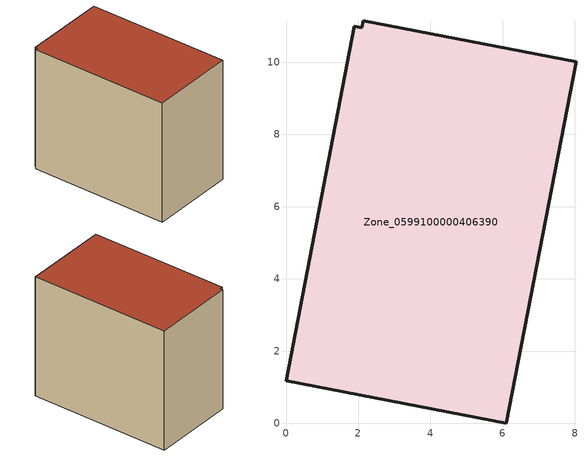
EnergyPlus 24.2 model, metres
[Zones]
Zone_0599100000406390
 floor ground (C_G): 2.14,11.15 8.03,10.01 6.11,0 0,1.18 1.9,11 2.1,10.95 z0
 wall outside (C_F): 6.11,0 8.03,10.01 2.14,11.15 2.1,10.95 1.9,11 0,1.18 6.11,0 z0:8.87
 roof outside (C_R): 8.03,10.01 2.14,11.15 2.1,10.95 1.9,11 0,1.18 6.11,0 z8.87
[BUILDING]
Pand.0599100000406390: North Axis=0; Terrain=City; Loads Convergence Tolerance Value=0.04; Temperature Convergence Tolerance Value=0.4; Solar Distribution=FullExterior; Maximum Number of Warmup Days=25; Minimum Number of Warmup Days=1
[Site:Location]
Rotterdam.The.Hague.AP_ZH_NLD Design_Conditions: Latitude=51.96; Longitude=4.45; Time Zone=1; Elevation=-4.5
[SITE:GROUNDTEMPERATURE:BUILDINGSURFACE]
18, 18, 18, 18, 18, 18, 18, 18, 18, 18, 18, 18
[MATERIAL] Thermal Absorptance=0.9; Solar Absorptance=0.7; Visible Absorptance=0.7
Name | Roughness | Thickness | Conductivity | Density | Specific Heat
G.TC.1992-2005 | MediumSmooth | 0.15 | 0.06 | 540 | 1210
F.TC.1992-2005 | Rough | 0.3 | 0.12 | 1920 | 840
R.TC.1992-2005 | MediumRough | 0.2 | 0.08 | 1500 | 1000
[CONSTRUCTION]
C_G: G.TC.1992-2005
C_F: F.TC.1992-2005
C_R: R.TC.1992-2005
[ZONE]
Zone_0599100000406390: Type=1; Multiplier=1; Ceiling Height=Autocalculate; Volume=Autocalculate; Floor Area=autocalculate; Part of Total Floor Area=Yes
[ZONEINFILTRATION:DESIGNFLOWRATE]
Infil_Zone_0599100000406390: Zone or ZoneList or Space or SpaceList=Zone_0599100000406390; Schedule=AlwaysOn; Design Flow Rate Calculation Method=Flow/Area; Flow Rate per Floor Area=0.0015; Constant Term Coefficient=1; Temperature Term Coefficient=0; Velocity Term Coefficient=0; Velocity Squared Term Coefficient=0
[HVACTEMPLATE:ZONE:IDEALLOADSAIRSYSTEM]
Zone_0599100000406390: Maximum Heating Supply Air Temperature=50; Minimum Cooling Supply Air Temperature=13; Maximum Heating Supply Air Humidity Ratio=0.0156; Minimum Cooling Supply Air Humidity Ratio=0.0077; Heating Limit=NoLimit; Cooling Limit=NoLimit; Dehumidification Control Type=ConstantSensibleHeatRatio; Cooling Sensible Heat Ratio=0.7; Dehumidification Setpoint=60; Humidification Control Type=None; Humidification Setpoint=30; Outdoor Air Method=None; Outdoor Air Flow Rate per Person=0.00944; Outdoor Air Flow Rate per Zone Floor Area=0; Outdoor Air Flow Rate per Zone=0; Demand Controlled Ventilation Type=None; Outdoor Air Economizer Type=NoEconomizer; Heat Recovery Type=None; Sensible Heat Recovery Effectiveness=0.7; Latent Heat Recovery Effectiveness=0.65
[ZONECONTROL:THERMOSTAT]
ThermostatControl_Zone_0599100000406390: Zone or ZoneList=Zone_0599100000406390; Control Type Schedule=DualSetpointControlType; Control 1=Thermostat_Zone_0599100000406390; Temperature Difference Between Cutout And Setpoint=0
[THERMOSTATSETPOINT:DUALSETPOINT]
Thermostat_Zone_0599100000406390: Heating Setpoint Temperature Schedule=HeatingSetpoint_Zone_0599100000406390; Cooling Setpoint Temperature Schedule=CoolingSetpoint_Zone_0599100000406390
[SCHEDULE:COMPACT]
HeatingSetpoint_Zone_0599100000406390: Through: 12/31, For: AllDays, Until: 24:00, 21
CoolingSetpoint_Zone_0599100000406390: Through: 12/31, For: AllDays, Until: 24:00, 24
DualSetpointControlType: Through: 12/31, For: AllDays, Until: 24:00, 4
AlwaysOn: Through: 12/31, For: AllDays, Until: 24:00, 1
